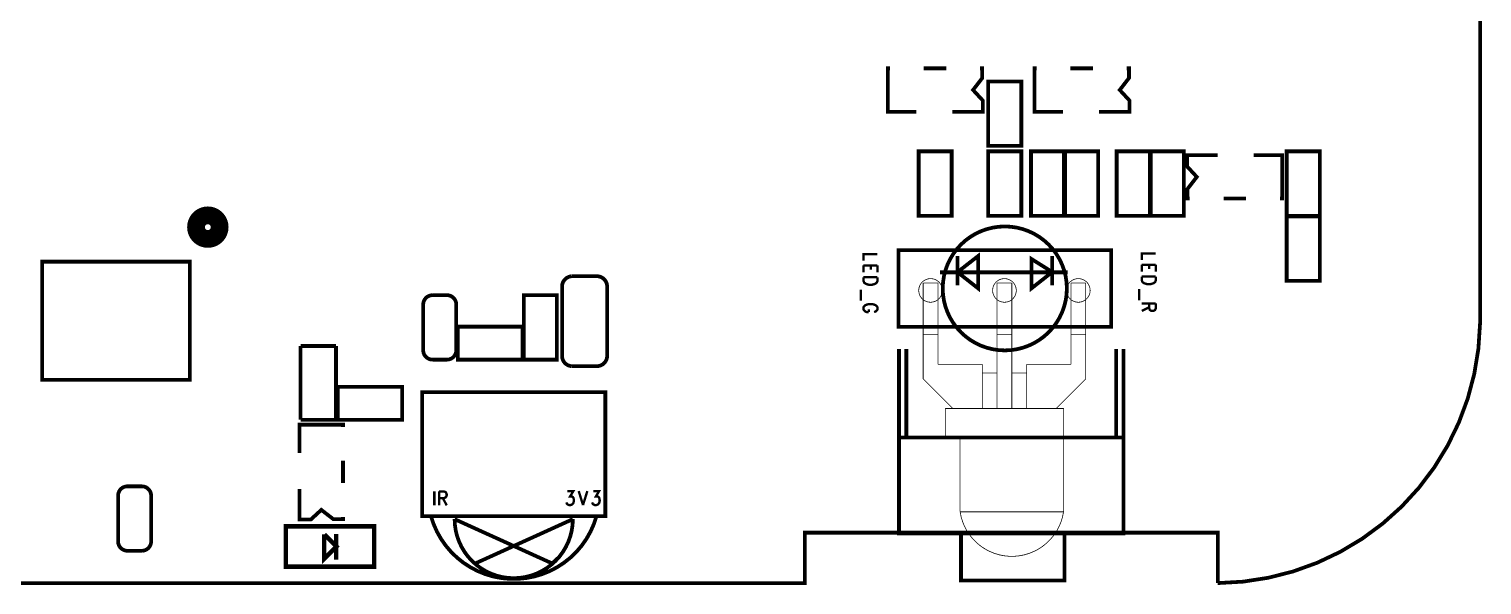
# Model space of a CAD drawing. Extents: x 24 to 194, y 25 to 135.
# Drawn here: x 84.8 to 133.96, y 25.34 to 44.17 of the extents above; entities that cross this region are included whole.
import ezdxf

# ---------------------------------------------------------------- set-up
doc = ezdxf.new("R2010")
doc.units = 0
doc.layers.add('SILKSCREENTOP_P', color=7, linetype='CONTINUOUS')

msp = doc.modelspace()

# ---------------------------------------------------------------- linework, layer by layer
at = {"layer": 'SILKSCREENTOP_P'}
for points, const_width in [([(133.89991, 34.207196), (133.89991, 124.916692)], 0.127), ([(114.819938, 41.369742), (113.854738, 41.369742), (113.854738, 42.842942), (113.930938, 42.842942)], 0.127), ([(115.073938, 42.842942), (115.835938, 42.842942)], 0.127), ([(117.055138, 42.817542), (117.055138, 42.512742), (116.742718, 42.108882), (117.072918, 41.750742), (117.072918, 41.369742), (116.039138, 41.369742)], 0.127), ([(116.978938, 42.842942), (117.055138, 42.842942), (117.055138, 42.639742)], 0.127), ([(119.784114, 41.369742), (118.818914, 41.369742), (118.818914, 42.842942), (118.895114, 42.842942)], 0.127), ([(120.038114, 42.842942), (120.800114, 42.842942)], 0.127), ([(122.019314, 42.817542), (122.019314, 42.512742), (121.706894, 42.108882), (122.037094, 41.750742), (122.037094, 41.369742), (121.003314, 41.369742)], 0.127), ([(121.943114, 42.842942), (122.019314, 42.842942), (122.019314, 42.639742)], 0.127), ([(117.258084, 41.102534), (117.258084, 42.397934), (118.375684, 42.397934), (118.375684, 41.508934)], 0.127), ([(117.258084, 41.102534), (117.258084, 40.213534), (118.375684, 40.213534), (118.375684, 41.559734)], 0.127), ([(116.019834, 39.141654), (116.019834, 40.030654), (114.902234, 40.030654), (114.902234, 38.684454)], 0.127), ([(117.258084, 38.735254), (117.258084, 40.030654), (118.375684, 40.030654), (118.375684, 39.141654)], 0.127), ([(118.702836, 38.735254), (118.702836, 40.030654), (119.820436, 40.030654), (119.820436, 39.141654)], 0.127), ([(120.974358, 39.141654), (120.974358, 40.030654), (119.856758, 40.030654), (119.856758, 38.684454)], 0.127), ([(121.603262, 38.735254), (121.603262, 40.030654), (122.720862, 40.030654), (122.720862, 39.141654)], 0.127), ([(123.879102, 39.141654), (123.879102, 40.030654), (122.761502, 40.030654), (122.761502, 38.684454)], 0.127), ([(124.002038, 38.453568), (124.002038, 38.758368), (124.314458, 39.162228), (123.984258, 39.520368), (123.984258, 39.901368), (125.018038, 39.901368)], 0.127), ([(126.237238, 39.901368), (127.202438, 39.901368), (127.202438, 38.428168), (127.126238, 38.428168)], 0.127), ([(128.474216, 39.141654), (128.474216, 40.030654), (127.356616, 40.030654), (127.356616, 38.684454)], 0.127), ([(116.019834, 39.141654), (116.019834, 37.846254), (114.902234, 37.846254), (114.902234, 38.735254)], 0.127), ([(117.258084, 38.735254), (117.258084, 37.846254), (118.375684, 37.846254), (118.375684, 39.192454)], 0.127), ([(118.702836, 38.735254), (118.702836, 37.846254), (119.820436, 37.846254), (119.820436, 39.192454)], 0.127), ([(120.974358, 39.141654), (120.974358, 37.846254), (119.856758, 37.846254), (119.856758, 38.735254)], 0.127), ([(121.603262, 38.735254), (121.603262, 37.846254), (122.720862, 37.846254), (122.720862, 39.192454)], 0.127), ([(123.879102, 39.141654), (123.879102, 37.846254), (122.761502, 37.846254), (122.761502, 38.735254)], 0.127), ([(128.474216, 39.141654), (128.474216, 37.846254), (127.356616, 37.846254), (127.356616, 38.735254)], 0.127), ([(124.078238, 38.428168), (124.002038, 38.428168), (124.002038, 38.631368)], 0.127), ([(125.983238, 38.428168), (125.221238, 38.428168)], 0.127), ([(128.474216, 36.934648), (128.474216, 37.823648), (127.356616, 37.823648), (127.356616, 36.477448)], 0.127), ([(128.474216, 36.934648), (128.474216, 35.639248), (127.356616, 35.639248), (127.356616, 36.528248)], 0.127), ([(113.50752, 36.546028), (113.03508, 36.546028), (113.03508, 36.327842)], 0.08001), ([(121.41708, 34.084006), (114.216942, 34.084006), (114.216942, 36.68395), (121.41708, 36.68395), (121.41708, 34.084006)], 0.127), ([(116.916962, 36.484052), (116.215414, 35.936682), (116.916962, 35.383978), (116.916962, 36.484052)], 0.127), ([(116.216938, 36.484052), (116.216938, 35.484054)], 0.127), ([(118.71706, 35.383978), (119.422418, 35.940238), (118.71706, 36.383976), (118.71706, 35.383978)], 0.127), ([(119.417084, 35.484054), (119.417084, 36.484052)], 0.127), ([(122.926602, 36.566348), (122.453908, 36.566348), (122.453908, 36.348162)], 0.08001), ([(90.237818, 32.29102), (85.237574, 32.29102), (85.237574, 36.291012), (90.237818, 36.291012), (90.237818, 32.29102)], 0.127), ([(113.50752, 36.164266), (113.03508, 36.164266)], 0.08001), ([(113.03508, 36.164266), (113.03508, 35.927792)], 0.08001), ([(113.282476, 36.164266), (113.282476, 36.018724)], 0.08001), ([(113.50752, 36.164266), (113.50752, 35.927792)], 0.08001), ([(115.62334, 35.928808), (119.94769, 35.928808)], 0.127), ([(122.926602, 36.184586), (122.453908, 36.184586)], 0.08001), ([(122.453908, 36.184586), (122.453908, 35.948112)], 0.08001), ([(122.701558, 36.184586), (122.701558, 36.039044)], 0.08001), ([(122.926602, 36.184586), (122.926602, 35.948112)], 0.08001), ([(102.835456, 35.429444), (102.835456, 34.616644)], 0.127), ([(104.029256, 35.797744), (103.165656, 35.797744)], 0.127), ([(104.359456, 33.118044), (104.359456, 34.616644), (104.359456, 35.429444)], 0.127), ([(113.50752, 35.764216), (113.03508, 35.764216)], 0.08001), ([(113.50752, 35.764216), (113.50752, 35.636962), (113.484914, 35.582352), (113.439956, 35.54603), (113.394998, 35.527742), (113.327434, 35.509708), (113.214912, 35.509708), (113.147602, 35.527742), (113.10239, 35.54603), (113.057432, 35.582352), (113.03508, 35.636962), (113.03508, 35.764216)], 0.08001), ([(115.054888, 32.31642), (115.054888, 35.56635)], 0.0254), ([(115.555014, 35.56635), (115.054888, 35.56635)], 0.0254), ([(115.555014, 32.816292), (115.555014, 35.56635)], 0.0254), ([(117.55501, 31.316422), (117.55501, 35.56635)], 0.0254), ([(118.054882, 35.56635), (117.55501, 35.56635)], 0.0254), ([(118.054882, 31.316422), (118.054882, 35.56635)], 0.0254), ([(120.054878, 32.816292), (120.054878, 35.56635)], 0.0254), ([(120.555004, 35.56635), (120.054878, 35.56635)], 0.0254), ([(120.555004, 32.31642), (120.555004, 35.56635)], 0.0254), ([(122.363992, 35.366452), (122.363992, 34.984436)], 0.08001), ([(122.926602, 35.784536), (122.453908, 35.784536)], 0.08001), ([(122.926602, 35.784536), (122.926602, 35.657282), (122.903996, 35.602672), (122.859038, 35.56635), (122.81408, 35.548062), (122.746516, 35.530028), (122.633994, 35.530028), (122.56643, 35.548062), (122.521472, 35.56635), (122.476514, 35.602672), (122.453908, 35.657282), (122.453908, 35.784536)], 0.08001), ([(98.949256, 35.155886), (98.441256, 35.155886)], 0.127), ([(102.658418, 34.266886), (102.658418, 35.155886), (101.540818, 35.155886), (101.540818, 33.809686)], 0.127), ([(112.94491, 35.345878), (112.94491, 34.964116)], 0.08001), ([(122.926602, 34.87547), (122.453908, 34.87547)], 0.08001), ([(122.926602, 34.87547), (122.926602, 34.711894), (122.903996, 34.657284), (122.88139, 34.638996), (122.836432, 34.620962), (122.791474, 34.620962), (122.746516, 34.638996), (122.72391, 34.657284), (122.701558, 34.711894), (122.701558, 34.87547)], 0.08001), ([(98.136456, 34.825686), (98.136456, 33.860486)], 0.127), ([(99.254056, 33.301686), (99.254056, 33.860486), (99.254056, 34.825686)], 0.127), ([(102.835456, 34.616644), (102.835456, 33.118044)], 0.127), ([(113.394998, 34.582354), (113.439956, 34.600642), (113.484914, 34.636964), (113.50752, 34.673286), (113.50752, 34.74593), (113.484914, 34.782252), (113.439956, 34.818828), (113.394998, 34.836862), (113.327434, 34.85515), (113.214912, 34.85515), (113.147602, 34.836862), (113.10239, 34.818828), (113.057432, 34.782252), (113.03508, 34.74593), (113.03508, 34.673286), (113.057432, 34.636964), (113.10239, 34.600642), (113.147602, 34.582354), (113.214912, 34.582354)], 0.08001), ([(113.214912, 34.673286), (113.214912, 34.582354)], 0.08001), ([(122.701558, 34.748216), (122.453908, 34.620962)], 0.08001), ([(100.606098, 32.971486), (99.310698, 32.971486), (99.310698, 34.089086), (100.199698, 34.089086)], 0.127), ([(100.606098, 32.971486), (101.495098, 32.971486), (101.495098, 34.089086), (100.148898, 34.089086)], 0.127), ([(102.658418, 34.266886), (102.658418, 32.971486), (101.540818, 32.971486), (101.540818, 33.860486)], 0.127), ([(93.984826, 33.433004), (93.984826, 30.933136)], 0.127), ([(95.184722, 33.433004), (93.984826, 33.433004)], 0.127), ([(95.184722, 30.933136), (95.184722, 33.433004)], 0.127), ([(98.136456, 33.860486), (98.136456, 33.301686)], 0.127), ([(115.555014, 33.81629), (115.054888, 33.81629)], 0.0254), ([(118.054882, 33.81629), (117.55501, 33.81629)], 0.0254), ([(120.555004, 33.81629), (120.054878, 33.81629)], 0.0254), ([(98.441256, 32.971486), (98.949256, 32.971486)], 0.127), ([(121.835672, 33.336738), (121.835672, 30.336744), (114.235738, 30.336744), (114.235738, 33.336738)], 0.127), ([(114.485674, 30.336744), (114.485674, 33.336738)], 0.127), ([(121.585736, 30.336744), (121.585736, 33.336738)], 0.127), ([(103.165656, 32.749744), (104.029256, 32.749744)], 0.127), ([(117.054884, 32.816292), (115.555014, 32.816292)], 0.0254), ([(117.054884, 31.316422), (117.054884, 32.816292)], 0.0254), ([(117.55501, 32.516318), (117.054884, 32.516318)], 0.0254), ([(118.555008, 32.516318), (118.054882, 32.516318)], 0.0254), ([(118.555008, 32.816292), (118.555008, 31.316422)], 0.0254), ([(120.054878, 32.816292), (118.555008, 32.816292)], 0.0254), ([(96.53651, 30.933136), (95.24111, 30.933136), (95.24111, 32.050736), (96.13011, 32.050736)], 0.127), ([(96.53651, 30.933136), (97.42551, 30.933136), (97.42551, 32.050736), (96.07931, 32.050736)], 0.127), ([(115.054888, 32.31642), (116.054886, 31.316422)], 0.0254), ([(119.555006, 31.316422), (120.555004, 32.31642)], 0.0254), ([(98.099372, 31.866586), (104.299258, 31.866586), (104.299258, 27.666696), (98.099372, 27.666696), (98.099372, 31.866586)], 0.127), ([(93.984826, 30.933136), (95.184722, 30.933136)], 0.127), ([(115.80495, 31.316422), (115.80495, 30.316424)], 0.0254), ([(115.80495, 31.316422), (119.804942, 31.316422)], 0.0254), ([(119.804942, 31.316422), (119.804942, 30.316424)], 0.0254), ([(93.949012, 29.804106), (93.949012, 30.769306), (95.422212, 30.769306), (95.422212, 30.693106)], 0.127), ([(121.835672, 30.336744), (121.835672, 27.08656), (114.235738, 27.08656), (114.235738, 30.336744)], 0.127), ([(115.80495, 30.316424), (119.804942, 30.316424)], 0.0254), ([(116.305076, 30.316424), (116.305076, 27.816048)], 0.0254), ([(119.804942, 30.316424), (119.804942, 27.816048)], 0.0254), ([(95.422212, 29.550106), (95.422212, 28.788106)], 0.127), ([(88.623902, 28.679648), (88.115902, 28.679648)], 0.127), ([(95.396812, 27.568906), (95.092012, 27.568906), (94.688152, 27.881326), (94.330012, 27.551126), (93.949012, 27.551126), (93.949012, 28.584906)], 0.127), ([(98.512122, 28.504896), (98.512122, 28.032456)], 0.08001), ([(98.675698, 28.504896), (98.675698, 28.032456)], 0.08001), ([(98.675698, 28.504896), (98.839274, 28.504896), (98.893884, 28.48229), (98.911918, 28.459938), (98.930206, 28.414726), (98.930206, 28.369768), (98.911918, 28.32481), (98.893884, 28.302458), (98.839274, 28.279852), (98.675698, 28.279852)], 0.08001), ([(103.016812, 28.517596), (103.21671, 28.517596), (103.10749, 28.33751), (103.1621, 28.33751), (103.198422, 28.314904), (103.21671, 28.292552), (103.234998, 28.224988), (103.234998, 28.18003), (103.21671, 28.112466), (103.180388, 28.067508), (103.125778, 28.044902), (103.071168, 28.044902), (103.016812, 28.067508), (102.998524, 28.090114), (102.980236, 28.135072)], 0.08001), ([(103.398574, 28.517596), (103.543862, 28.044902)], 0.08001), ([(103.689404, 28.517596), (103.543862, 28.044902)], 0.08001), ([(103.889302, 28.517596), (104.089454, 28.517596), (103.980234, 28.33751), (104.034844, 28.33751), (104.071166, 28.314904), (104.089454, 28.292552), (104.107488, 28.224988), (104.107488, 28.18003), (104.089454, 28.112466), (104.053132, 28.067508), (103.998522, 28.044902), (103.943912, 28.044902), (103.889302, 28.067508), (103.871268, 28.090114), (103.85298, 28.135072)], 0.08001), ([(87.811102, 28.349448), (87.811102, 27.790648), (87.811102, 26.825448)], 0.127), ([(88.928702, 27.790648), (88.928702, 28.349448)], 0.127), ([(98.802952, 28.279852), (98.930206, 28.032456)], 0.08001), ([(88.928702, 26.825448), (88.928702, 27.790648)], 0.127), ([(95.422212, 27.645106), (95.422212, 27.568906), (95.219012, 27.568906)], 0.127), ([(99.199446, 27.56662), (102.499414, 26.06675), (102.678992, 26.237692)], 0.127), ([(99.899216, 26.06675), (103.199438, 27.56662)], 0.127), ([(116.305076, 27.816048), (119.804942, 27.816048)], 0.0254), ([(34.348928, 25.4), (111.047022, 25.4), (111.047022, 27.108912), (125.024896, 27.108912), (125.024896, 25.4)], 0.127), ([(93.486732, 25.955752), (96.477836, 25.955752), (96.477836, 27.32278), (93.486732, 27.32278), (93.486732, 25.955752)], 0.150114), ([(94.782894, 27.052778), (94.782894, 26.21788), (95.20174, 26.636726), (94.79026, 27.04846)], 0.150114), ([(95.192342, 27.063446), (95.192342, 26.193242)], 0.150114), ([(119.835676, 27.099768), (119.835676, 25.486614), (116.335556, 25.486614), (116.335556, 27.099768)], 0.127), ([(88.115902, 26.495248), (88.623902, 26.495248)], 0.127)]:
    msp.add_lwpolyline(points, dxfattribs=dict(at, const_width=const_width))
for points, const_width in [([(90.547698, 37.460936, 1), (91.147646, 37.460936, 1)], 0.8001), ([(115.716812, 35.384232, 1), (119.916956, 35.384232, 1)], 0.127), ([(114.905028, 35.316414, 1), (115.705128, 35.316414, 1)], 0.0254), ([(114.905028, 35.316414, 1), (115.705128, 35.316414, 1)], 0.0254), ([(117.404896, 35.316414, 1), (118.204996, 35.316414, 1)], 0.0254), ([(117.404896, 35.316414, 1), (118.204996, 35.316414, 1)], 0.0254), ([(119.905018, 35.316414, 1), (120.705118, 35.316414, 1)], 0.0254), ([(119.905018, 35.316414, 1), (120.705118, 35.316414, 1)], 0.0254)]:
    msp.add_lwpolyline(points, format="xyb", close=True, dxfattribs=dict(at, const_width=const_width))
for points, const_width in [([(103.16591, 35.797744, 0.4142253), (102.835456, 35.429444)], 0.127), ([(104.359456, 35.429444, 0.4142136), (104.028748, 35.797744)], 0.127), ([(98.441256, 35.155886, 0.4139701), (98.136456, 34.825686)], 0.127), ([(99.254056, 34.825686, 0.4142136), (98.949256, 35.155886)], 0.127), ([(125.020324, 25.4, 0.4065613), (133.89991, 34.20237)], 0.127), ([(98.136456, 33.301686, 0.4139685), (98.441256, 32.971486)], 0.127), ([(98.949256, 32.971486, 0.4142136), (99.254056, 33.301686)], 0.127), ([(102.835456, 33.118044, 0.4144251), (103.16591, 32.749744)], 0.127), ([(104.028748, 32.749744, 0.4144181), (104.359456, 33.118044)], 0.127), ([(88.115902, 28.679648, 0.4139831), (87.811102, 28.349194)], 0.127), ([(88.928702, 28.349194, 0.4142247), (88.623902, 28.679648)], 0.127), ([(98.399854, 27.664664, 0.7597367), (104.000046, 27.66949)], 0.127), ([(99.199446, 27.56662, 1), (103.199438, 27.56662)], 0.127), ([(116.30533, 27.814016, 0.8623495), (119.805196, 27.817064)], 0.0254), ([(87.811102, 26.825448, 0.4139685), (88.115902, 26.495248)], 0.127), ([(88.623902, 26.495248, 0.4142136), (88.928702, 26.825448)], 0.127)]:
    msp.add_lwpolyline(points, format="xyb", dxfattribs=dict(at, const_width=const_width))

doc.saveas('drawing.dxf')
